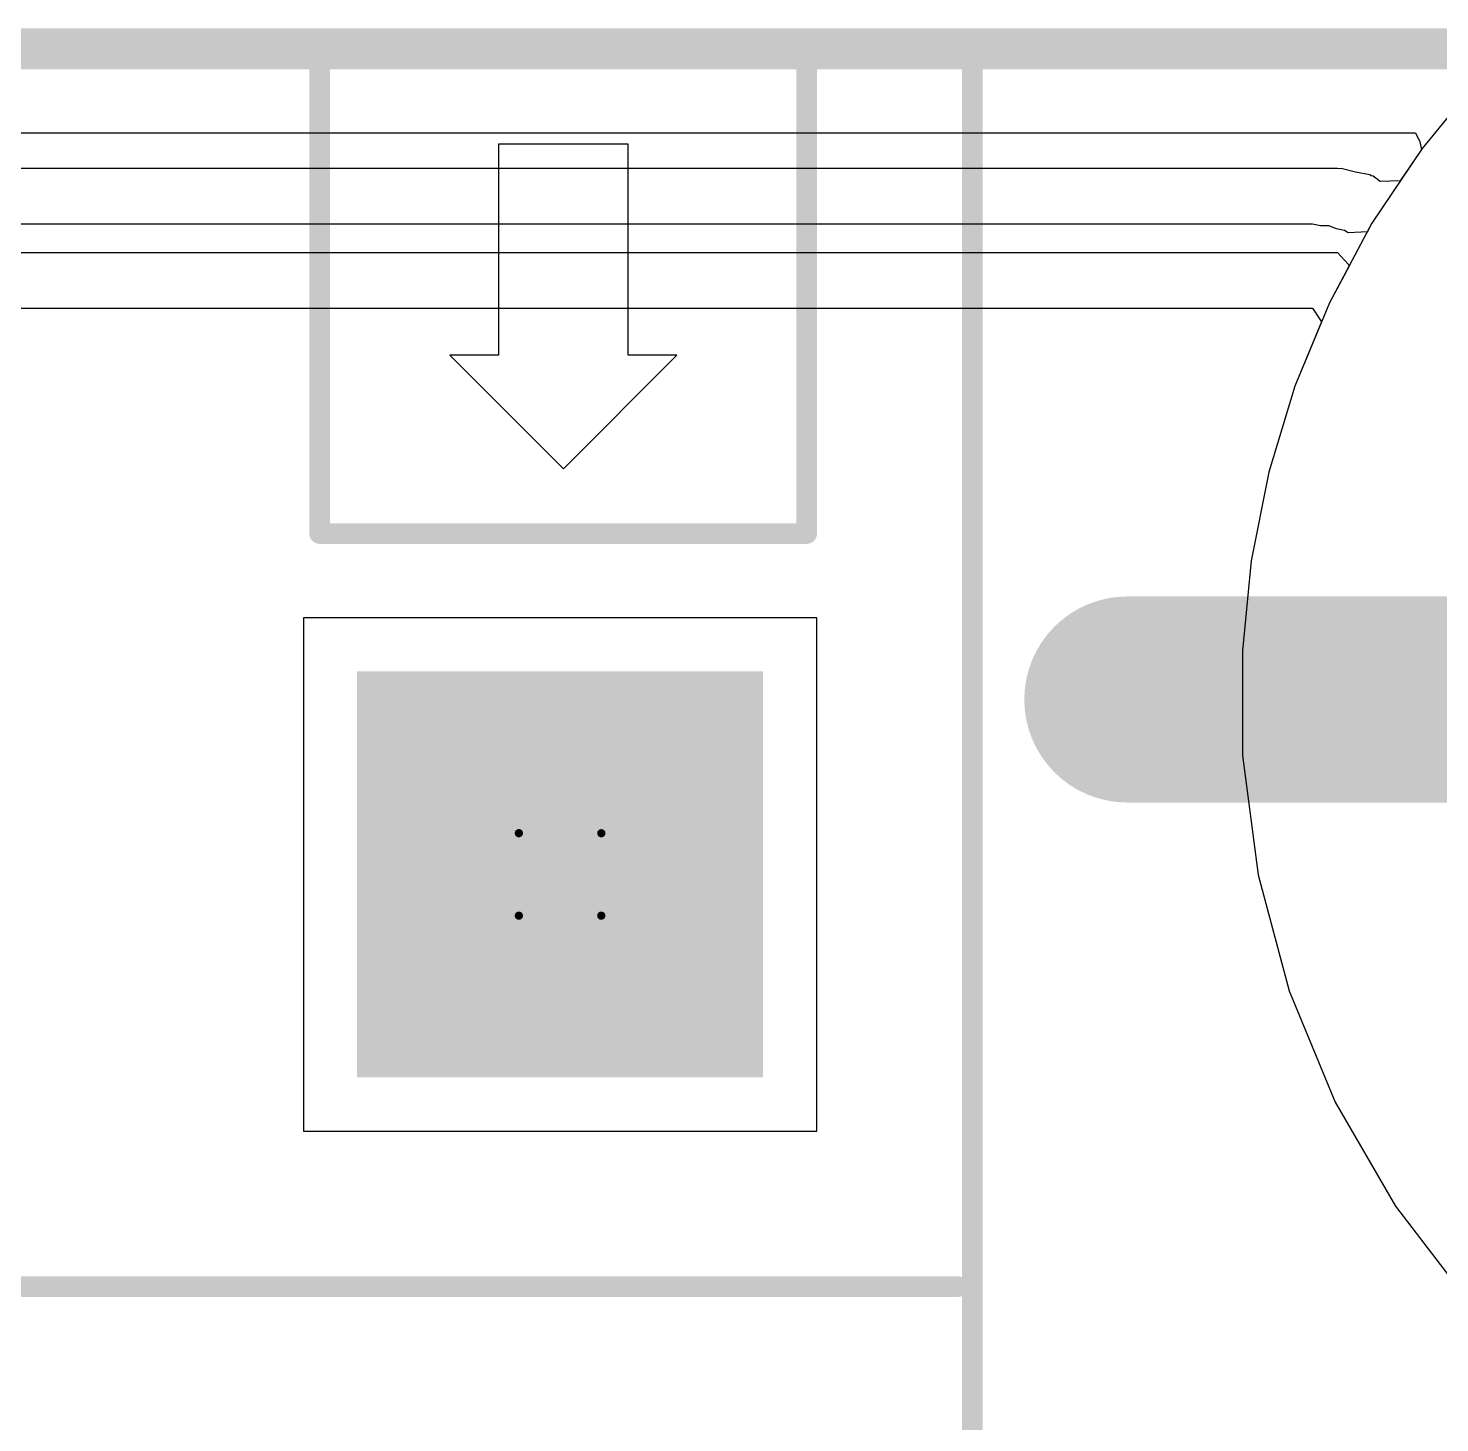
# Model space of a CAD drawing. Header units: inches. Extents: x 0 to 198, y 0 to 199.
# Drawn here: x 5.6238 to 5.9662, y 4.3911 to 4.7294 of the extents above; entities that cross this region are included whole.
import ezdxf

# ---------------------------------------------------------------- set-up
doc = ezdxf.new("R2010")
doc.units = ezdxf.units.IN
doc.header["$MEASUREMENT"] = 0
for name, color, linetype in [('Board Outline', 216, 'Continuous'), ('Bottom Layer', 5, 'Continuous'), ('Bottom Solder', 6, 'Continuous'), ('Drill Drawing', 1, 'Continuous'), ('Layer 1', 16, 'Continuous'), ('Layer 2', 76, 'Continuous'), ('Multi-Layer', 9, 'Continuous'), ('Pad Holes', 156, 'Continuous'), ('Top Layer', 1, 'Continuous'), ('Top Overlay', 2, 'Continuous'), ('Top Solder', 216, 'Continuous')]:
    doc.layers.add(name, color=color, linetype=linetype)

# ---------------------------------------------------------------- blocks, each defined once
blk = doc.blocks.new('DB128L_5_08_3P_GN_S_226')
at = {"layer": 'Bottom Layer'}
blk.add_hatch(color=5, dxfattribs=at).paths.add_polyline_path([(-0.04724, 0.04724), (0.04724, 0.04724), (0.04724, -0.04724), (-0.04724, -0.04724)])
at = {"layer": 'Bottom Solder'}
blk.add_hatch(color=6, dxfattribs=at).paths.add_polyline_path([(-0.04924, 0.04924), (0.04924, 0.04924), (0.04924, -0.04924), (-0.04924, -0.04924)])
at = {"layer": 'Layer 1'}
blk.add_hatch(color=16, dxfattribs=at).paths.add_polyline_path([(-0.04724, 0.04724), (0.04724, 0.04724), (0.04724, -0.04724), (-0.04724, -0.04724)])
at = {"layer": 'Layer 2'}
blk.add_hatch(color=76, dxfattribs=at).paths.add_polyline_path([(-0.04724, 0.04724), (0.04724, 0.04724), (0.04724, -0.04724), (-0.04724, -0.04724)])
at = {"layer": 'Multi-Layer'}
blk.add_hatch(color=9, dxfattribs=at).paths.add_polyline_path([(-0.04724, 0.04724), (0.04724, 0.04724), (0.04724, -0.04724), (-0.04724, -0.04724)])
at = {"layer": 'Pad Holes'}
h = blk.add_hatch(color=7, dxfattribs=at)
edge = h.paths.add_edge_path()
edge.add_arc((0, 0), 0.0315, 0, 360)
at = {"layer": 'Top Layer'}
blk.add_hatch(color=1, dxfattribs=at).paths.add_polyline_path([(-0.04724, 0.04724), (0.04724, 0.04724), (0.04724, -0.04724), (-0.04724, -0.04724)])
at = {"layer": 'Top Solder'}
blk.add_hatch(color=216, dxfattribs=at).paths.add_polyline_path([(-0.04924, 0.04924), (0.04924, 0.04924), (0.04924, -0.04924), (-0.04924, -0.04924)])
at = {"layer": 'Top Overlay'}
for p, q in [((-0.00079, -0.09842), (-0.02835, -0.12598)), ((0.02677, -0.12598), (-0.00079, -0.09842)), ((-0.00079, -0.09842), (-0.00079, -0.09842)), ((-0.02835, -0.12598), (-0.01654, -0.12598)), ((-0.01654, -0.12598), (-0.01654, -0.17716)), ((0.01496, -0.17716), (0.01496, -0.12598)), ((0.01496, -0.12598), (0.02677, -0.12598)), ((-0.01654, -0.17716), (0.01496, -0.17716))]:
    blk.add_line(p, q, dxfattribs=at)
for points in [[(-0.1, 0.19685, 0.005, 0.005, 0), (-0.1, -0.20079, 0.005, 0.005, 0)], [(0.49646, 0.1, 0.005, 0.005, 0), (-0.09646, 0.1, 0.005, 0.005, 0)], [(-0.0598, -0.08269, 0.005, 0.005, 0), (-0.0598, -0.2008, 0.005, 0.005, 0)], [(0.05831, -0.08269, 0.005, 0.005, 0), (-0.0598, -0.08269, 0.005, 0.005, 0)], [(0.05831, -0.08269, 0.005, 0.005, 0), (0.05831, -0.2008, 0.005, 0.005, 0)], [(0.5, -0.20079, 0.005, 0.005, 0), (-0.1, -0.20079, 0.005, 0.005, 0)]]:
    blk.add_lwpolyline(points, format="xyseb", dxfattribs=at)
for points in [[(-0.09771, 0.1, 0.0025, 0.0025, 1), (-0.09521, 0.1, 0.0025, 0.0025, 1)], [(-0.06105, -0.08269, 0.0025, 0.0025, 1), (-0.05855, -0.08269, 0.0025, 0.0025, 1)], [(-0.06105, -0.08269, 0.0025, 0.0025, 1), (-0.05855, -0.08269, 0.0025, 0.0025, 1)], [(0.05706, -0.08269, 0.0025, 0.0025, 1), (0.05956, -0.08269, 0.0025, 0.0025, 1)], [(0.05706, -0.08269, 0.0025, 0.0025, 1), (0.05956, -0.08269, 0.0025, 0.0025, 1)], [(-0.10125, -0.20079, 0.0025, 0.0025, 1), (-0.09875, -0.20079, 0.0025, 0.0025, 1)], [(-0.10125, -0.20079, 0.0025, 0.0025, 1), (-0.09875, -0.20079, 0.0025, 0.0025, 1)], [(-0.06105, -0.2008, 0.0025, 0.0025, 1), (-0.05855, -0.2008, 0.0025, 0.0025, 1)], [(0.05706, -0.2008, 0.0025, 0.0025, 1), (0.05956, -0.2008, 0.0025, 0.0025, 1)]]:
    blk.add_lwpolyline(points, format="xyseb", close=True, dxfattribs=at)

msp = doc.modelspace()

# ---------------------------------------------------------------- linework, layer by layer
at = {"layer": 'Board Outline'}
msp.add_lwpolyline([(0, 4.72441, 0.01, 0.01, 0), (6.29921, 4.72441, 0.01, 0.01, 0)], format="xyseb", dxfattribs=at)
at = {"layer": 'Bottom Layer'}
for p, q in [((0.33592, 4.70402), (5.96031, 4.70402)), ((5.96031, 4.70402), (5.96135, 4.70182)), ((5.96135, 4.70182), (5.96175, 4.70002)), ((5.96175, 4.70002), (5.95663, 4.69237)), ((5.94144, 4.69539), (5.0665, 4.69539)), ((5.94186, 4.69531), (5.94144, 4.69539)), ((5.94229, 4.69537), (5.94186, 4.69531)), ((5.94575, 4.69453), (5.94229, 4.69537)), ((5.94925, 4.69384), (5.94575, 4.69453)), ((5.9496, 4.6936), (5.94925, 4.69384)), ((5.95002, 4.6935), (5.9496, 4.6936)), ((5.95174, 4.69224), (5.95002, 4.6935)), ((5.95663, 4.69237), (5.95174, 4.69224)), ((5.0665, 4.675), (5.94144, 4.675)), ((5.94144, 4.675), (5.94409, 4.67212)), ((5.94422, 4.67172), (5.93946, 4.66281)), ((5.94409, 4.67212), (5.94422, 4.67172)), ((5.93946, 4.66281), (5.93109, 4.64261)), ((5.93109, 4.64261), (5.92475, 4.62169)), ((5.92475, 4.62169), (5.92048, 4.60024)), ((5.92048, 4.60024), (5.91834, 4.57848)), ((5.91834, 4.57848), (5.91834, 4.55296)), ((5.91834, 4.55296), (5.92215, 4.52404)), ((5.92215, 4.52404), (5.9297, 4.49587)), ((5.9297, 4.49587), (5.94086, 4.46891)), ((5.94086, 4.46891), (5.95544, 4.44365)), ((5.95544, 4.44365), (5.9732, 4.42051))]:
    msp.add_line(p, q, dxfattribs=at)
at = {"layer": 'Drill Drawing'}
for points in [[(5.74284, 4.53412, 0.002, 0.002, 0), (5.76284, 4.53412, 0.002, 0.002, 0)], [(5.74284, 4.51412, 0.002, 0.002, 0), (5.74284, 4.53412, 0.002, 0.002, 0)], [(5.76284, 4.51412, 0.002, 0.002, 0), (5.76284, 4.53412, 0.002, 0.002, 0)], [(5.74284, 4.51412, 0.002, 0.002, 0), (5.76284, 4.51412, 0.002, 0.002, 0)]]:
    msp.add_lwpolyline(points, format="xyseb", dxfattribs=at)
for points in [[(5.74234, 4.53412, 0.001, 0.001, 1), (5.74334, 4.53412, 0.001, 0.001, 1)], [(5.74234, 4.53412, 0.001, 0.001, 1), (5.74334, 4.53412, 0.001, 0.001, 1)], [(5.76234, 4.53412, 0.001, 0.001, 1), (5.76334, 4.53412, 0.001, 0.001, 1)], [(5.76234, 4.53412, 0.001, 0.001, 1), (5.76334, 4.53412, 0.001, 0.001, 1)], [(5.74234, 4.51412, 0.001, 0.001, 1), (5.74334, 4.51412, 0.001, 0.001, 1)], [(5.74234, 4.51412, 0.001, 0.001, 1), (5.74334, 4.51412, 0.001, 0.001, 1)], [(5.76234, 4.51412, 0.001, 0.001, 1), (5.76334, 4.51412, 0.001, 0.001, 1)], [(5.76234, 4.51412, 0.001, 0.001, 1), (5.76334, 4.51412, 0.001, 0.001, 1)]]:
    msp.add_lwpolyline(points, format="xyseb", close=True, dxfattribs=at)
at = {"layer": 'Layer 1'}
for p, q in [((0.33592, 4.70402), (5.96031, 4.70402)), ((5.96031, 4.70402), (5.96135, 4.70182)), ((5.96135, 4.70182), (5.96175, 4.70002)), ((5.96175, 4.70002), (5.94977, 4.68209)), ((5.94977, 4.68209), (5.93946, 4.66281)), ((5.93946, 4.66281), (5.93109, 4.64261)), ((5.93109, 4.64261), (5.92475, 4.62169)), ((5.92475, 4.62169), (5.92048, 4.60024)), ((5.92048, 4.60024), (5.91834, 4.57848)), ((5.81508, 4.58636), (5.69059, 4.58636)), ((5.69059, 4.58636), (5.69059, 4.46187)), ((5.81508, 4.46187), (5.81508, 4.58636)), ((5.91834, 4.57848), (5.91834, 4.55296)), ((5.91834, 4.55296), (5.92215, 4.52404)), ((5.92215, 4.52404), (5.9297, 4.49587)), ((5.9297, 4.49587), (5.94086, 4.46891)), ((5.94086, 4.46891), (5.95544, 4.44365)), ((5.69059, 4.46187), (5.81508, 4.46187)), ((5.95544, 4.44365), (5.9732, 4.42051))]:
    msp.add_line(p, q, dxfattribs=at)
msp.add_lwpolyline([(5.89043, 4.56656, 0.05, 0.05, 0), (6.05136, 4.56656, 0.05, 0.05, 0)], format="xyseb", dxfattribs=at)
msp.add_lwpolyline([(5.87793, 4.56656, 0.025, 0.025, 1), (5.90293, 4.56656, 0.025, 0.025, 1)], format="xyseb", close=True, dxfattribs=at)
at = {"layer": 'Layer 2'}
for p, q in [((0.33592, 4.70402), (5.96031, 4.70402)), ((5.96031, 4.70402), (5.96135, 4.70182)), ((5.96135, 4.70182), (5.96175, 4.70002)), ((5.96175, 4.70002), (5.94977, 4.68209)), ((5.94977, 4.68209), (5.93946, 4.66281)), ((5.93946, 4.66281), (5.93109, 4.64261)), ((5.93109, 4.64261), (5.92475, 4.62169)), ((5.92475, 4.62169), (5.92048, 4.60024)), ((5.92048, 4.60024), (5.91834, 4.57848)), ((5.81508, 4.58636), (5.69059, 4.58636)), ((5.69059, 4.58636), (5.69059, 4.46187)), ((5.81508, 4.46187), (5.81508, 4.58636)), ((5.91834, 4.57848), (5.91834, 4.55296)), ((5.91834, 4.55296), (5.92215, 4.52404)), ((5.92215, 4.52404), (5.9297, 4.49587)), ((5.9297, 4.49587), (5.94086, 4.46891)), ((5.94086, 4.46891), (5.95544, 4.44365)), ((5.69059, 4.46187), (5.81508, 4.46187)), ((5.95544, 4.44365), (5.9732, 4.42051))]:
    msp.add_line(p, q, dxfattribs=at)
at = {"layer": 'Multi-Layer'}
for p, q in [((5.97579, 4.71717), (5.96192, 4.70027)), ((5.96192, 4.70027), (5.94977, 4.68209)), ((5.94977, 4.68209), (5.93946, 4.66281)), ((5.93946, 4.66281), (5.93109, 4.64261)), ((5.93109, 4.64261), (5.92475, 4.62169)), ((5.92475, 4.62169), (5.92048, 4.60024)), ((5.92048, 4.60024), (5.91834, 4.57848)), ((5.91834, 4.57848), (5.91834, 4.56755)), ((5.91834, 4.56755), (5.91834, 4.55296)), ((5.91834, 4.55296), (5.92215, 4.52404)), ((5.92215, 4.52404), (5.9297, 4.49587)), ((5.9297, 4.49587), (5.94086, 4.46891)), ((5.94086, 4.46891), (5.95544, 4.44365)), ((5.95544, 4.44365), (5.9732, 4.42051))]:
    msp.add_line(p, q, dxfattribs=at)
at = {"layer": 'Top Layer'}
for p, q in [((0.33592, 4.70402), (5.96031, 4.70402)), ((5.96031, 4.70402), (5.96135, 4.70182)), ((5.96135, 4.70182), (5.96175, 4.70002)), ((5.96175, 4.70002), (5.94977, 4.68209)), ((5.93531, 4.68187), (5.07836, 4.68187)), ((5.93728, 4.68148), (5.93531, 4.68187)), ((5.93929, 4.68148), (5.93728, 4.68148)), ((5.94115, 4.68071), (5.93929, 4.68148)), ((5.94312, 4.68032), (5.94115, 4.68071)), ((5.94398, 4.67975), (5.94312, 4.68032)), ((5.94977, 4.68209), (5.94867, 4.68004)), ((5.94867, 4.68004), (5.94398, 4.67975)), ((5.07836, 4.66148), (5.93531, 4.66148)), ((5.93531, 4.66148), (5.93753, 4.65816)), ((5.93753, 4.65816), (5.93109, 4.64261)), ((5.93109, 4.64261), (5.92475, 4.62169)), ((5.92475, 4.62169), (5.92048, 4.60024)), ((5.92048, 4.60024), (5.91834, 4.57848)), ((5.91834, 4.57848), (5.91834, 4.55296)), ((5.91834, 4.55296), (5.92215, 4.52404)), ((5.92215, 4.52404), (5.9297, 4.49587)), ((5.9297, 4.49587), (5.94086, 4.46891)), ((5.94086, 4.46891), (5.95544, 4.44365)), ((5.95544, 4.44365), (5.9732, 4.42051))]:
    msp.add_line(p, q, dxfattribs=at)

# ---------------------------------------------------------------- block references
at = {"rotation": 180}
msp.add_blockref('DB128L_5_08_3P_GN_S_226', (5.75284, 4.52412), dxfattribs=at)

doc.saveas('drawing.dxf')
